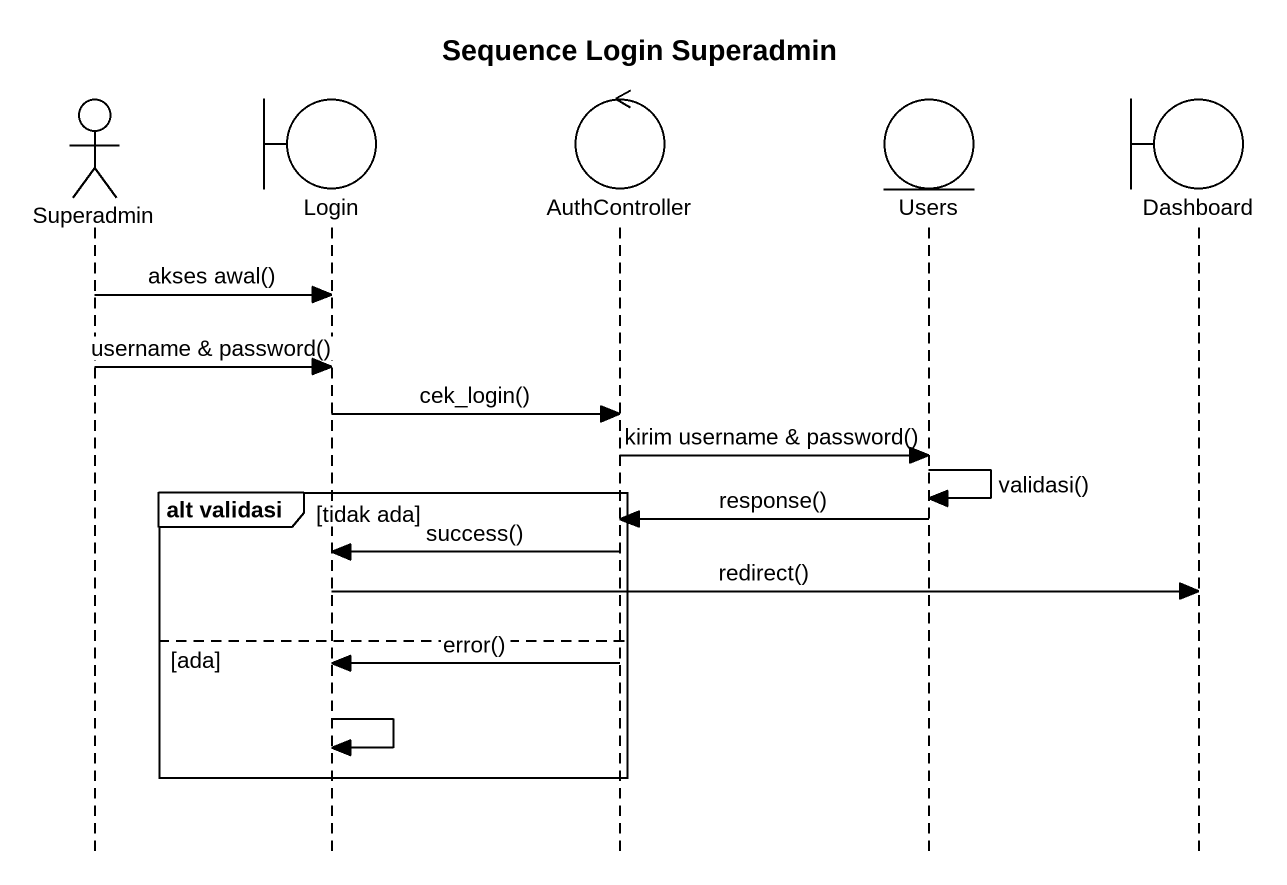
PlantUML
@startuml
title Sequence Login Superadmin
hide footbox
actor Superadmin
boundary Login
control AuthController
entity Users
boundary Dashboard

Superadmin -> Login : akses awal()
Superadmin -> Login : username & password()
Login -> AuthController : cek_login()
AuthController -> Users : kirim username & password()
Users -> Users : validasi()
group alt validasi [tidak ada]
  Users -> AuthController : response()
  AuthController -> Login : success()
  Login -> Dashboard : redirect()
else ada
  AuthController -> Login : error()
  Login -> Login
end
@enduml
